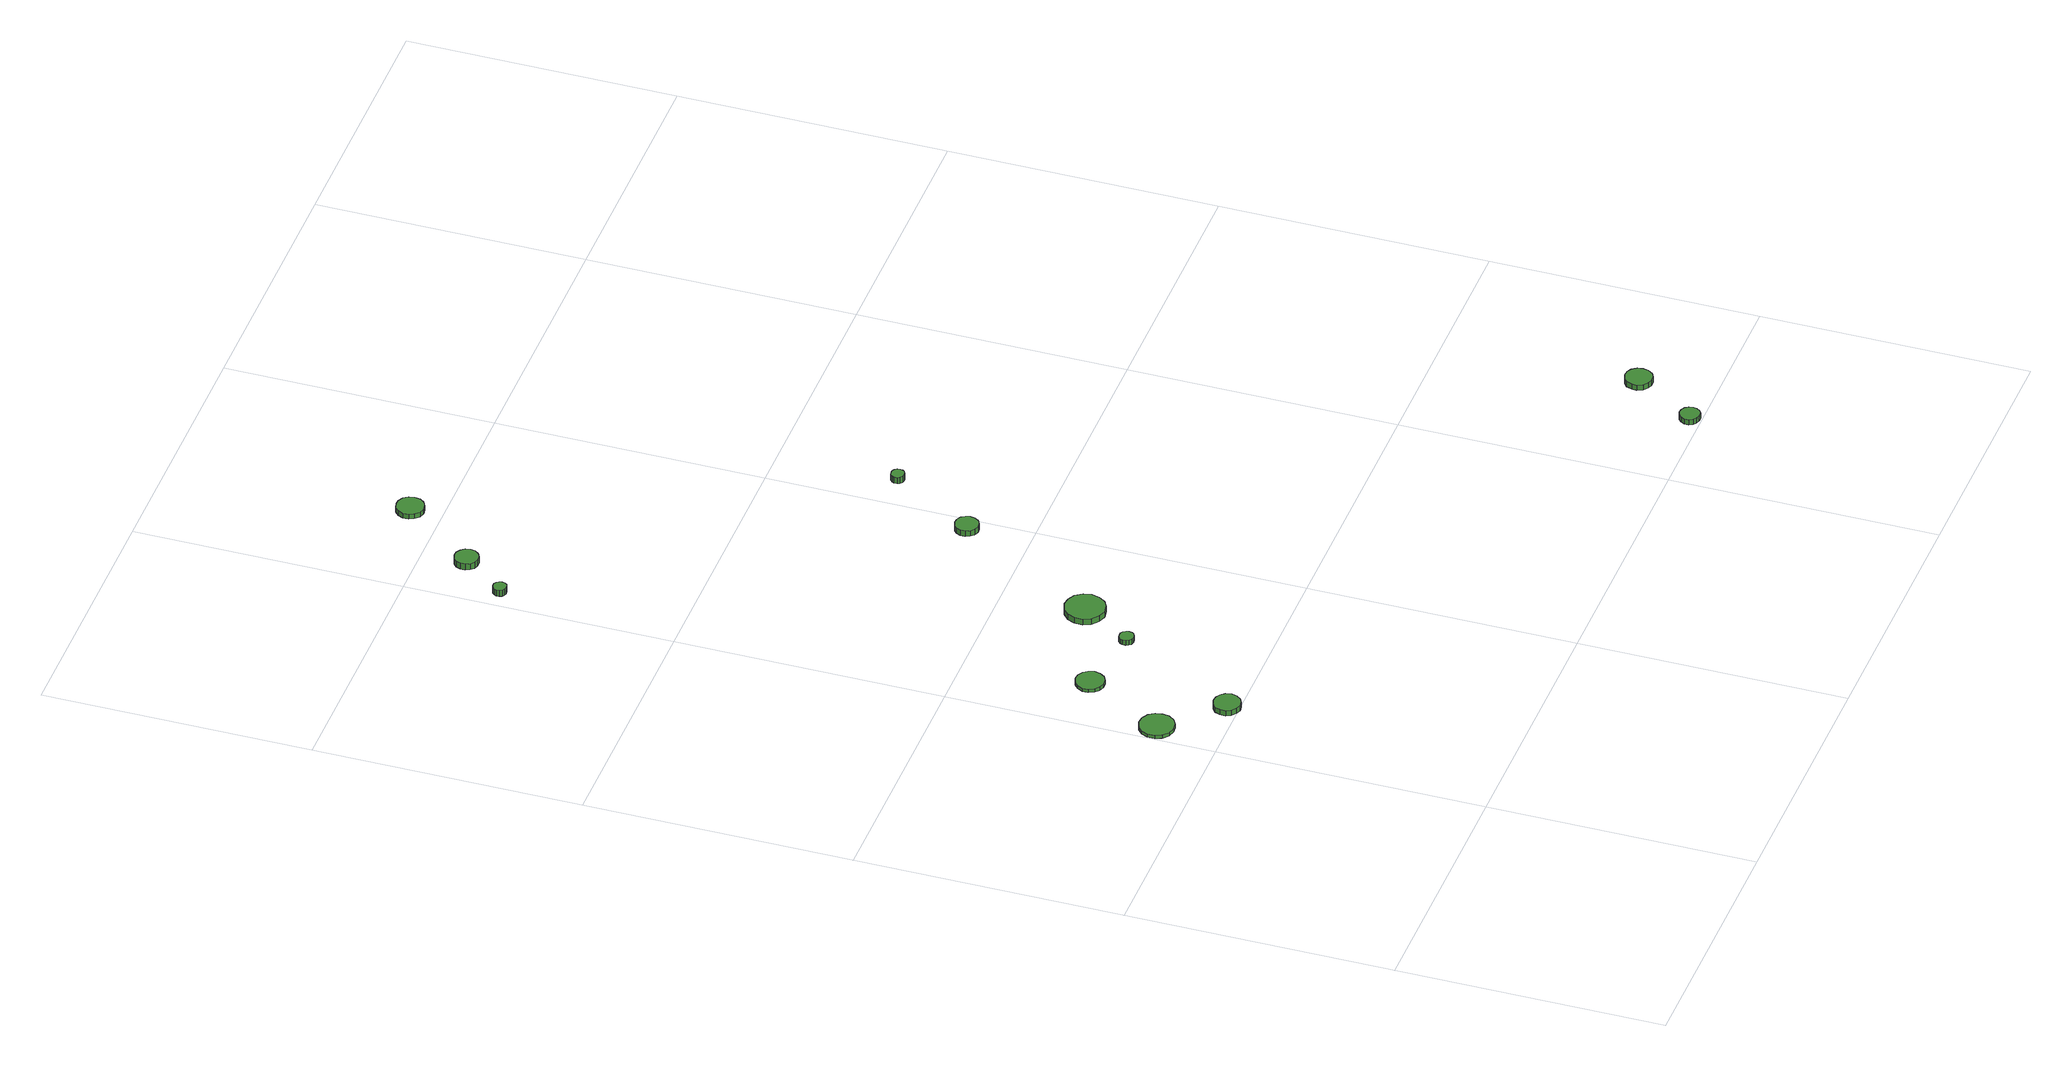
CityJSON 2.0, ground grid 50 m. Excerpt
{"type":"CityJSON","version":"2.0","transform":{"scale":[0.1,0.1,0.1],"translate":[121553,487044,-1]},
"CityObjects":{
"tree1":{"type":"SolitaryVegetationObject","attributes":{"function":"something"},"geometry":[{"type":"MultiSurface","lod":"1","boundaries":[[[0,1,2,3,4,5,6,7,8,9,10,11,12,13,14]],[[15,16,17,18,19,20,21,22,23,24,25,26,27,28,29]],[[0,29,28,1]],[[1,28,27,2]],[[2,27,26,3]],[[3,26,25,4]],[[4,25,24,5]],[[5,24,23,6]],[[6,23,22,7]],[[7,22,21,8]],[[8,21,20,9]],[[9,20,19,10]],[[10,19,18,11]],[[11,18,17,12]],[[12,17,16,13]],[[13,16,15,14]],[[14,15,29,0]]]}]},
"tree2":{"type":"SolitaryVegetationObject","attributes":{"function":"something"},"geometry":[{"type":"MultiSurface","lod":"1","boundaries":[[[30,31,32,33,34,35,36,37,38,39,40,41,42,43,44]],[[45,46,47,48,49,50,51,52,53,54,55,56,57,58,59]],[[30,59,58,31]],[[31,58,57,32]],[[32,57,56,33]],[[33,56,55,34]],[[34,55,54,35]],[[35,54,53,36]],[[36,53,52,37]],[[37,52,51,38]],[[38,51,50,39]],[[39,50,49,40]],[[40,49,48,41]],[[41,48,47,42]],[[42,47,46,43]],[[43,46,45,44]],[[44,45,59,30]]]}]},
"tree3":{"type":"SolitaryVegetationObject","attributes":{"function":"something"},"geometry":[{"type":"MultiSurface","lod":"1","boundaries":[[[60,61,62,63,64,65,66,67,68,69,70,71,72,73,74]],[[75,76,77,78,79,80,81,82,83,84,85,86,87,88,89]],[[60,89,88,61]],[[61,88,87,62]],[[62,87,86,63]],[[63,86,85,64]],[[64,85,84,65]],[[65,84,83,66]],[[66,83,82,67]],[[67,82,81,68]],[[68,81,80,69]],[[69,80,79,70]],[[70,79,78,71]],[[71,78,77,72]],[[72,77,76,73]],[[73,76,75,74]],[[74,75,89,60]]]}]},
"tree4":{"type":"SolitaryVegetationObject","attributes":{"function":"something"},"geometry":[{"type":"MultiSurface","lod":"1","boundaries":[[[90,91,92,93,94,95,96,97,98,99,100,101,102,103,104]],[[105,106,107,108,109,110,111,112,113,114,115,116,117,118,119]],[[90,119,118,91]],[[91,118,117,92]],[[92,117,116,93]],[[93,116,115,94]],[[94,115,114,95]],[[95,114,113,96]],[[96,113,112,97]],[[97,112,111,98]],[[98,111,110,99]],[[99,110,109,100]],[[100,109,108,101]],[[101,108,107,102]],[[102,107,106,103]],[[103,106,105,104]],[[104,105,119,90]]]}]},
"tree5":{"type":"SolitaryVegetationObject","attributes":{"function":"something"},"geometry":[{"type":"MultiSurface","lod":"1","boundaries":[[[120,121,122,123,124,125,126,127,128,129,130,131,132,133,134]],[[135,136,137,138,139,140,141,142,143,144,145,146,147,148,149]],[[120,149,148,121]],[[121,148,147,122]],[[122,147,146,123]],[[123,146,145,124]],[[124,145,144,125]],[[125,144,143,126]],[[126,143,142,127]],[[127,142,141,128]],[[128,141,140,129]],[[129,140,139,130]],[[130,139,138,131]],[[131,138,137,132]],[[132,137,136,133]],[[133,136,135,134]],[[134,135,149,120]]]}]},
"tree6":{"type":"SolitaryVegetationObject","attributes":{"function":"something"},"geometry":[{"type":"MultiSurface","lod":"1","boundaries":[[[150,151,152,153,154,155,156,157,158,159,160,161,162,163,164]],[[165,166,167,168,169,170,171,172,173,174,175,176,177,178,179]],[[150,179,178,151]],[[151,178,177,152]],[[152,177,176,153]],[[153,176,175,154]],[[154,175,174,155]],[[155,174,173,156]],[[156,173,172,157]],[[157,172,171,158]],[[158,171,170,159]],[[159,170,169,160]],[[160,169,168,161]],[[161,168,167,162]],[[162,167,166,163]],[[163,166,165,164]],[[164,165,179,150]]]}]},
"tree7":{"type":"SolitaryVegetationObject","attributes":{"function":"something"},"geometry":[{"type":"MultiSurface","lod":"1","boundaries":[[[180,181,182,183,184,185,186,187,188,189,190,191,192,193,194]],[[195,196,197,198,199,200,201,202,203,204,205,206,207,208,209]],[[180,209,208,181]],[[181,208,207,182]],[[182,207,206,183]],[[183,206,205,184]],[[184,205,204,185]],[[185,204,203,186]],[[186,203,202,187]],[[187,202,201,188]],[[188,201,200,189]],[[189,200,199,190]],[[190,199,198,191]],[[191,198,197,192]],[[192,197,196,193]],[[193,196,195,194]],[[194,195,209,180]]]}]},
"tree8":{"type":"SolitaryVegetationObject","attributes":{"function":"something"},"geometry":[{"type":"MultiSurface","lod":"1","boundaries":[[[210,211,212,213,214,215,216,217,218,219,220,221,222,223,224]],[[225,226,227,228,229,230,231,232,233,234,235,236,237,238,239]],[[210,239,238,211]],[[211,238,237,212]],[[212,237,236,213]],[[213,236,235,214]],[[214,235,234,215]],[[215,234,233,216]],[[216,233,232,217]],[[217,232,231,218]],[[218,231,230,219]],[[219,230,229,220]],[[220,229,228,221]],[[221,228,227,222]],[[222,227,226,223]],[[223,226,225,224]],[[224,225,239,210]]]}]},
"tree9":{"type":"SolitaryVegetationObject","attributes":{"function":"something"},"geometry":[{"type":"MultiSurface","lod":"1","boundaries":[[[240,241,242,243,244,245,246,247,248,249,250,251,252,253,254]],[[255,256,257,258,259,260,261,262,263,264,265,266,267,268,269]],[[240,269,268,241]],[[241,268,267,242]],[[242,267,266,243]],[[243,266,265,244]],[[244,265,264,245]],[[245,264,263,246]],[[246,263,262,247]],[[247,262,261,248]],[[248,261,260,249]],[[249,260,259,250]],[[250,259,258,251]],[[251,258,257,252]],[[252,257,256,253]],[[253,256,255,254]],[[254,255,269,240]]]}]},
"tree10":{"type":"SolitaryVegetationObject","attributes":{"function":"something"},"geometry":[{"type":"MultiSurface","lod":"1","boundaries":[[[270,271,272,273,274,275,276,277,278,279,280,281,282,283,284]],[[285,286,287,288,289,290,291,292,293,294,295,296,297,298,299]],[[270,299,298,271]],[[271,298,297,272]],[[272,297,296,273]],[[273,296,295,274]],[[274,295,294,275]],[[275,294,293,276]],[[276,293,292,277]],[[277,292,291,278]],[[278,291,290,279]],[[279,290,289,280]],[[280,289,288,281]],[[281,288,287,282]],[[282,287,286,283]],[[283,286,285,284]],[[284,285,299,270]]]}]},
"tree11":{"type":"SolitaryVegetationObject","attributes":{"function":"something"},"geometry":[{"type":"MultiSurface","lod":"1","boundaries":[[[300,301,302,303,304,305,306,307,308,309,310,311,312,313,314]],[[315,316,317,318,319,320,321,322,323,324,325,326,327,328,329]],[[300,329,328,301]],[[301,328,327,302]],[[302,327,326,303]],[[303,326,325,304]],[[304,325,324,305]],[[305,324,323,306]],[[306,323,322,307]],[[307,322,321,308]],[[308,321,320,309]],[[309,320,319,310]],[[310,319,318,311]],[[311,318,317,312]],[[312,317,316,313]],[[313,316,315,314]],[[314,315,329,300]]]}]},
"tree12":{"type":"SolitaryVegetationObject","attributes":{"function":"something"},"geometry":[{"type":"MultiSurface","lod":"1","boundaries":[[[330,331,332,333,334,335,336,337,338,339,340,341,342,343,344]],[[345,346,347,348,349,350,351,352,353,354,355,356,357,358,359]],[[330,359,358,331]],[[331,358,357,332]],[[332,357,356,333]],[[333,356,355,334]],[[334,355,354,335]],[[335,354,353,336]],[[336,353,352,337]],[[337,352,351,338]],[[338,351,350,339]],[[339,350,349,340]],[[340,349,348,341]],[[341,348,347,342]],[[342,347,346,343]],[[343,346,345,344]],[[344,345,359,330]]]}]}
},
"vertices":[
[67,620,13],[65,633,13],[57,644,13],[45,651,13],[32,652,13],[19,648,13],[9,639,13],[4,627,13],[4,613,13],[9,601,13],[19,592,13],[32,588,13],[45,589,13],[57,596,13],[65,607,13],[65,607,6],[57,596,6],[45,589,6],[32,588,6],[19,592,6],[9,601,6],[4,613,6],[4,627,6],[9,639,6],[19,648,6],[32,652,6],[45,651,6],[57,644,6],[65,633,6],[67,620,6],
[156,522,17],[153,533,17],[147,541,17],[138,546,17],[128,547,17],[118,544,17],[110,537,17],[106,528,17],[106,517,17],[110,508,17],[118,501,17],[128,497,17],[138,499,17],[147,504,17],[153,512,17],[153,512,6],[147,504,6],[138,499,6],[128,497,6],[118,501,6],[110,508,6],[106,517,6],[106,528,6],[110,537,6],[118,544,6],[128,547,6],[138,546,6],[147,541,6],[153,533,6],[156,522,6],
[146,772,13],[143,783,13],[137,791,13],[127,797,13],[116,798,13],[106,795,13],[98,787,13],[93,777,13],[93,766,13],[98,756,13],[106,749,13],[116,745,13],[127,746,13],[137,752,13],[143,761,13],[143,761,6],[137,752,6],[127,746,6],[116,745,6],[106,749,6],[98,756,6],[93,766,6],[93,777,6],[98,787,6],[106,795,6],[116,798,6],[127,797,6],[137,791,6],[143,783,6],[146,772,6],
[271,751,16],[270,756,16],[267,761,16],[262,764,16],[256,764,16],[250,763,16],[246,759,16],[244,754,16],[244,748,16],[246,743,16],[250,739,16],[256,737,16],[262,738,16],[267,741,16],[270,745,16],[270,745,6],[267,741,6],[262,738,6],[256,737,6],[250,739,6],[246,743,6],[244,748,6],[244,754,6],[246,759,6],[250,763,6],[256,764,6],[262,764,6],[267,761,6],[270,756,6],[271,751,6],
[350,846,18],[346,861,18],[337,874,18],[324,881,18],[309,883,18],[294,878,18],[282,868,18],[276,854,18],[276,838,18],[282,824,18],[294,814,18],[309,809,18],[324,811,18],[337,818,18],[346,831,18],[346,831,6],[337,818,6],[324,811,6],[309,809,6],[294,814,6],[282,824,6],[276,838,6],[276,854,6],[282,868,6],[294,878,6],[309,883,6],[324,881,6],[337,874,6],[346,861,6],[350,846,6],
[45,1833,25],[44,1838,25],[41,1842,25],[36,1845,25],[31,1845,25],[26,1844,25],[22,1840,25],[20,1835,25],[20,1830,25],[22,1825,25],[26,1822,25],[31,1820,25],[36,1821,25],[41,1823,25],[44,1828,25],[44,1828,12],[41,1823,12],[36,1821,12],[31,1820,12],[26,1822,12],[22,1825,12],[20,1830,12],[20,1835,12],[22,1840,12],[26,1844,12],[31,1845,12],[36,1845,12],[41,1842,12],[44,1838,12],[45,1833,12],
[125,1918,19],[123,1927,19],[117,1934,19],[109,1939,19],[100,1940,19],[91,1937,19],[85,1931,19],[81,1922,19],[81,1913,19],[85,1905,19],[91,1899,19],[100,1896,19],[109,1897,19],[117,1901,19],[123,1909,19],[123,1909,6],[117,1901,6],[109,1897,6],[100,1896,6],[91,1899,6],[85,1905,6],[81,1913,6],[81,1922,6],[85,1931,6],[91,1937,6],[100,1940,6],[109,1939,6],[117,1934,6],[123,1927,6],[125,1918,6],
[488,1117,24],[486,1125,24],[481,1133,24],[473,1137,24],[464,1138,24],[455,1135,24],[449,1129,24],[445,1121,24],[445,1112,24],[449,1104,24],[455,1098,24],[464,1095,24],[473,1096,24],[481,1100,24],[486,1108,24],[486,1108,12],[481,1100,12],[473,1096,12],[464,1095,12],[455,1098,12],[449,1104,12],[445,1112,12],[445,1121,12],[449,1129,12],[455,1135,12],[464,1138,12],[473,1137,12],[481,1133,12],[486,1125,12],[488,1117,12],
[240,2060,16],[238,2070,16],[232,2079,16],[222,2084,16],[212,2085,16],[202,2082,16],[194,2075,16],[189,2065,16],[189,2054,16],[194,2045,16],[202,2037,16],[212,2034,16],[222,2035,16],[232,2041,16],[238,2049,16],[238,2049,6],[232,2041,6],[222,2035,6],[212,2034,6],[202,2037,6],[194,2045,6],[189,2054,6],[189,2065,6],[194,2075,6],[202,2082,6],[212,2085,6],[222,2084,6],[232,2079,6],[238,2070,6],[240,2060,6],
[571,1275,30],[570,1280,30],[567,1284,30],[562,1287,30],[557,1287,30],[552,1286,30],[548,1282,30],[546,1278,30],[546,1272,30],[548,1268,30],[552,1264,30],[557,1263,30],[562,1263,30],[567,1266,30],[570,1270,30],[570,1270,17],[567,1266,17],[562,1263,17],[557,1263,17],[552,1264,17],[548,1268,17],[546,1272,17],[546,1278,17],[548,1282,17],[552,1286,17],[557,1287,17],[562,1287,17],[567,1284,17],[570,1280,17],[571,1275,17],
[1201,22,17],[1199,30,17],[1195,36,17],[1188,40,17],[1180,41,17],[1173,39,17],[1167,33,17],[1164,26,17],[1164,18,17],[1167,11,17],[1173,6,17],[1180,4,17],[1188,4,17],[1195,8,17],[1199,15,17],[1199,15,6],[1195,8,6],[1188,4,6],[1180,4,6],[1173,6,6],[1167,11,6],[1164,18,6],[1164,26,6],[1167,33,6],[1173,39,6],[1180,41,6],[1188,40,6],[1195,36,6],[1199,30,6],[1201,22,6],
[1279,141,17],[1277,151,17],[1271,160,17],[1262,165,17],[1252,166,17],[1242,163,17],[1234,156,17],[1230,146,17],[1230,136,17],[1234,126,17],[1242,119,17],[1252,116,17],[1262,117,17],[1271,122,17],[1277,131,17],[1277,131,6],[1271,122,6],[1262,117,6],[1252,116,6],[1242,119,6],[1234,126,6],[1230,136,6],[1230,146,6],[1234,156,6],[1242,163,6],[1252,166,6],[1262,165,6],[1271,160,6],[1277,151,6],[1279,141,6]
]}
